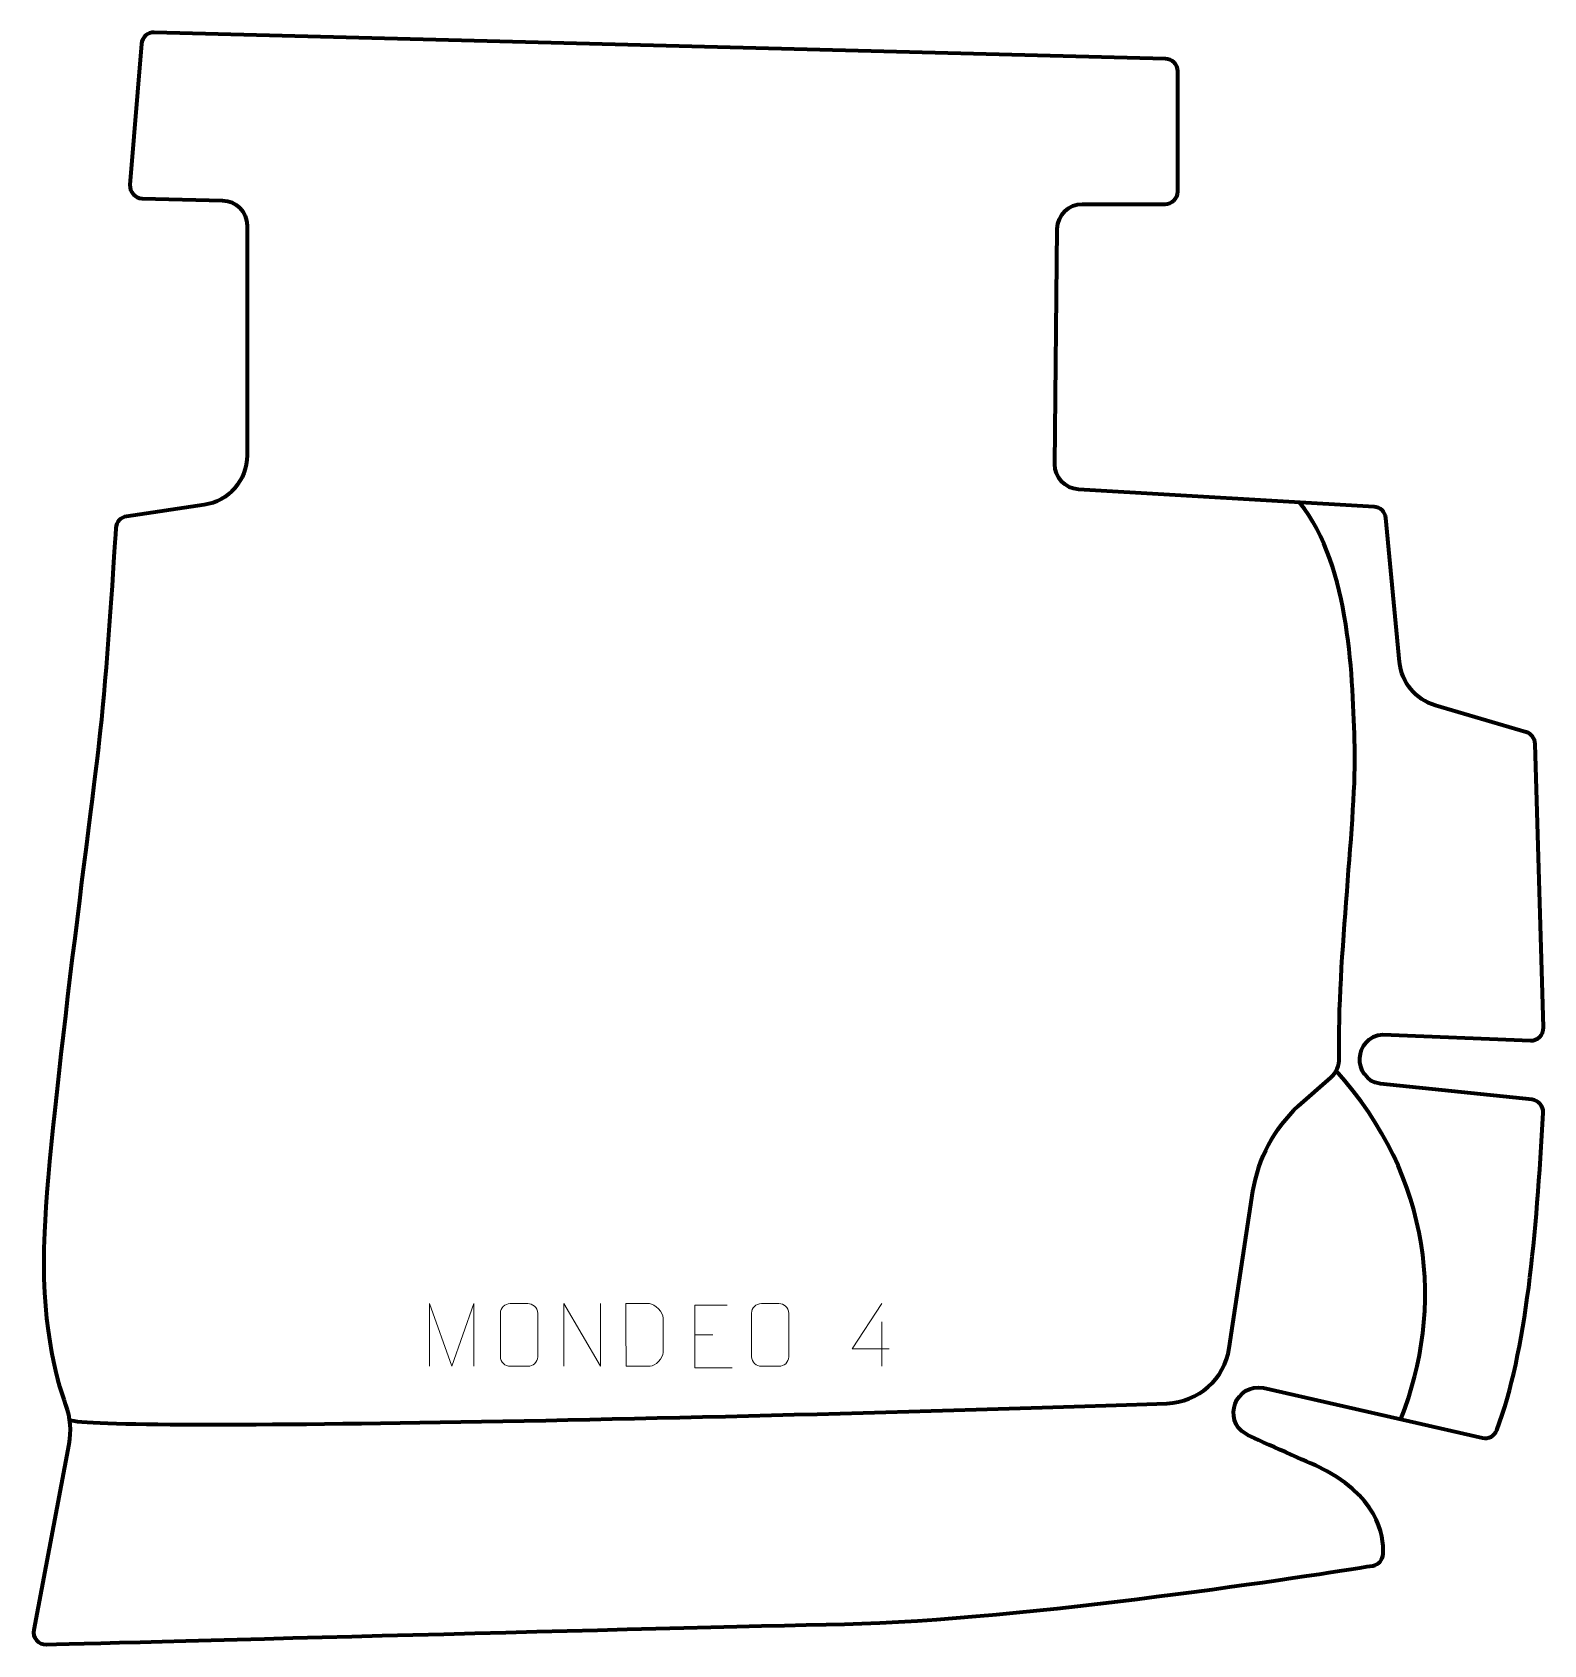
# Model space of a CAD drawing. Header units: millimetres. Extents: x -301 to 301, y -321 to 321.
import ezdxf

# ---------------------------------------------------------------- set-up
doc = ezdxf.new("R2010")
doc.units = ezdxf.units.MM
doc.header["$MEASUREMENT"] = 0
doc.layers.add('layer 1', color=7, linetype='Continuous')
doc.layers.add('layer 2', color=7, linetype='Continuous')

msp = doc.modelspace()

# ---------------------------------------------------------------- linework, layer by layer
at = {"layer": 'layer 1', "color": 12, "lineweight": 200}
msp.add_open_spline([(-252.5111, 320.9979), (-252.5111, 320.9979), (150.068, 310.5328), (150.068, 310.5328), (150.068, 310.5328), (152.778, 310.4622), (154.9377, 308.2542), (154.9377, 305.5543), (154.9377, 305.5543), (154.9377, 305.5543), (154.9377, 257.6461), (154.9377, 257.6461), (154.9377, 257.6461), (154.9377, 254.8955), (152.699, 252.6659), (149.9378, 252.6659), (149.9378, 252.6659), (149.9378, 252.6659), (117.0215, 252.6659), (117.0215, 252.6659), (117.0215, 252.6659), (111.5396, 252.6659), (107.0795, 248.2703), (107.0217, 242.8107), (107.0217, 242.8107), (107.0217, 242.8107), (106.031, 149.0543), (106.031, 149.0543), (106.031, 149.0543), (105.975, 143.7415), (110.1155, 139.3202), (115.4407, 139.0069), (115.4407, 139.0069), (115.4407, 139.0069), (233.1366, 132.0798), (233.1366, 132.0798), (233.1366, 132.0798), (235.5975, 131.9351), (237.5854, 130.0252), (237.819, 127.5804), (237.819, 127.5804), (237.819, 127.5804), (243.3033, 70.2262), (243.3033, 70.2262), (243.3033, 70.2262), (244.0773, 62.1299), (249.7153, 55.3152), (257.5463, 53.011), (257.5463, 53.011), (257.5463, 53.011), (293.7022, 42.3712), (293.7022, 42.3712), (293.7022, 42.3712), (295.7754, 41.7612), (297.2201, 39.8929), (297.2836, 37.7409), (297.2836, 37.7409), (297.2836, 37.7409), (300.6064, -75.336), (300.6064, -75.336), (300.6064, -75.336), (300.691, -78.2239), (298.2985, -80.5776), (295.4001, -80.457), (295.4001, -80.457), (295.4001, -80.457), (236.6326, -78.0179), (236.6326, -78.0179), (236.6326, -78.0179), (225.0082, -78.9792), (224.164, -95.6123), (235.6318, -97.7364), (235.6318, -97.7364), (235.6318, -97.7364), (296.022, -103.9985), (296.022, -103.9985), (296.022, -103.9985), (298.6784, -104.274), (300.6476, -106.5809), (300.4967, -109.2366), (300.4967, -109.2366), (297.7376, -157.7047), (293.923, -204.2033), (282.0309, -235.6265), (282.0309, -235.6265), (281.1588, -237.9302), (278.7102, -239.2379), (276.295, -238.7137), (276.295, -238.7137), (276.295, -238.7137), (189.0503, -218.7787), (189.0503, -218.7787), (189.0503, -218.7787), (178.0627, -216.7498), (172.4909, -231.5114), (182.1305, -237.1417), (182.1305, -237.1417), (185.2202, -238.9465), (206.0697, -247.9366), (209.9213, -249.7337), (209.9213, -249.7337), (234.6274, -261.2615), (237.118, -277.413), (236.7804, -284.905), (236.7804, -284.905), (236.6742, -287.2682), (234.929, -289.2336), (232.5841, -289.6103), (232.5841, -289.6103), (210.7112, -293.1258), (95.0706, -311.2197), (22.2601, -312.8312), (22.2601, -312.8312), (-50.7868, -314.448), (-257.0827, -319.9683), (-295.4727, -320.9984), (-295.4727, -320.9984), (-298.6583, -321.0841), (-301.108, -318.2196), (-300.5195, -315.1003), (-300.5195, -315.1003), (-300.5195, -315.1003), (-286.5817, -241.2276), (-286.5817, -241.2276), (-286.5817, -241.2276), (-285.5949, -235.9976), (-286.0112, -230.594), (-287.8344, -225.5924), (-287.8344, -225.5924), (-291.7248, -214.9168), (-297.9584, -191.8744), (-296.2848, -156.8732), (-296.2848, -156.8732), (-293.8944, -106.8712), (-276.5628, 16.9429), (-273.5743, 47.3013), (-273.5743, 47.3013), (-271.0961, 72.4808), (-268.6172, 111.1741), (-267.8439, 123.642), (-267.8439, 123.642), (-267.6984, 125.988), (-265.9262, 127.9103), (-263.5924, 128.2574), (-263.5924, 128.2574), (-263.5924, 128.2574), (-232.6469, 132.8629), (-232.6469, 132.8629), (-232.6469, 132.8629), (-222.8517, 134.3206), (-215.6028, 142.6997), (-215.6028, 152.5645), (-215.6028, 152.5645), (-215.6028, 152.5645), (-215.6028, 244.1463), (-215.6028, 244.1463), (-215.6028, 244.1463), (-215.6028, 249.5484), (-219.9264, 253.9659), (-225.3486, 254.1031), (-225.3486, 254.1031), (-225.3486, 254.1031), (-257.3378, 254.913), (-257.3378, 254.913), (-257.3378, 254.913), (-260.2069, 254.9858), (-262.4262, 257.4446), (-262.1941, 260.2939), (-262.1941, 260.2939), (-262.1941, 260.2939), (-257.6253, 316.422), (-257.6253, 316.422), (-257.6253, 316.422), (-257.4108, 319.0575), (-255.165, 321.0667), (-252.5111, 320.9979)], degree=3, knots=[0, 0, 0, 0, 0.02222222, 0.02222222, 0.02222222, 0.02222222, 0.04444444, 0.04444444, 0.04444444, 0.04444444, 0.06666667, 0.06666667, 0.06666667, 0.06666667, 0.08888889, 0.08888889, 0.08888889, 0.08888889, 0.11111111, 0.11111111, 0.11111111, 0.11111111, 0.13333333, 0.13333333, 0.13333333, 0.13333333, 0.15555556, 0.15555556, 0.15555556, 0.15555556, 0.17777778, 0.17777778, 0.17777778, 0.17777778, 0.2, 0.2, 0.2, 0.2, 0.22222222, 0.22222222, 0.22222222, 0.22222222, 0.24444444, 0.24444444, 0.24444444, 0.24444444, 0.26666667, 0.26666667, 0.26666667, 0.26666667, 0.28888889, 0.28888889, 0.28888889, 0.28888889, 0.31111111, 0.31111111, 0.31111111, 0.31111111, 0.33333333, 0.33333333, 0.33333333, 0.33333333, 0.35555556, 0.35555556, 0.35555556, 0.35555556, 0.37777778, 0.37777778, 0.37777778, 0.37777778, 0.4, 0.4, 0.4, 0.4, 0.42222222, 0.42222222, 0.42222222, 0.42222222, 0.44444444, 0.44444444, 0.44444444, 0.44444444, 0.46666667, 0.46666667, 0.46666667, 0.46666667, 0.48888889, 0.48888889, 0.48888889, 0.48888889, 0.51111111, 0.51111111, 0.51111111, 0.51111111, 0.53333333, 0.53333333, 0.53333333, 0.53333333, 0.55555556, 0.55555556, 0.55555556, 0.55555556, 0.57777778, 0.57777778, 0.57777778, 0.57777778, 0.6, 0.6, 0.6, 0.6, 0.62222222, 0.62222222, 0.62222222, 0.62222222, 0.64444444, 0.64444444, 0.64444444, 0.64444444, 0.66666667, 0.66666667, 0.66666667, 0.66666667, 0.68888889, 0.68888889, 0.68888889, 0.68888889, 0.71111111, 0.71111111, 0.71111111, 0.71111111, 0.73333333, 0.73333333, 0.73333333, 0.73333333, 0.75555556, 0.75555556, 0.75555556, 0.75555556, 0.77777778, 0.77777778, 0.77777778, 0.77777778, 0.8, 0.8, 0.8, 0.8, 0.82222222, 0.82222222, 0.82222222, 0.82222222, 0.84444444, 0.84444444, 0.84444444, 0.84444444, 0.86666667, 0.86666667, 0.86666667, 0.86666667, 0.88888889, 0.88888889, 0.88888889, 0.88888889, 0.91111111, 0.91111111, 0.91111111, 0.91111111, 0.93333333, 0.93333333, 0.93333333, 0.93333333, 0.95555556, 0.95555556, 0.95555556, 0.95555556, 1, 1, 1, 1], dxfattribs=at)
at = {"layer": 'layer 1', "color": 250, "lineweight": 9}
for points, knots in [([(-142.9839, -210.1967), (-142.9839, -210.1967), (-142.9839, -185.2388), (-142.9839, -185.2388), (-142.9839, -185.2388), (-142.9839, -185.2388), (-134.0588, -210.1967), (-134.0588, -210.1967), (-134.0588, -210.1967), (-134.0588, -210.1967), (-125.2989, -185.2393), (-125.2989, -185.2393), (-125.2989, -185.2393), (-125.2989, -185.2393), (-125.2989, -210.1967), (-125.2989, -210.1967)], [0, 0, 0, 0, 0.2, 0.2, 0.2, 0.2, 0.4, 0.4, 0.4, 0.4, 0.6, 0.6, 0.6, 0.6, 1, 1, 1, 1]), ([(-110.8185, -185.2415), (-108.4928, -185.2415), (-106.1667, -185.2415), (-103.8406, -185.2415), (-103.8406, -185.2415), (-101.894, -185.2059), (-99.9026, -186.6975), (-99.8759, -189.1351), (-99.8759, -189.1351), (-99.8763, -194.882), (-99.8763, -200.6293), (-99.8759, -206.377), (-99.8759, -206.377), (-100.0157, -208.7004), (-101.6929, -210.18), (-103.8406, -210.1908), (-103.8406, -210.1908), (-106.1725, -210.1904), (-108.5044, -210.1904), (-110.8359, -210.1908), (-110.8359, -210.1908), (-112.7609, -210.2962), (-114.733, -208.4117), (-114.7218, -206.3944), (-114.7218, -206.3944), (-114.7215, -200.6243), (-114.7215, -194.8546), (-114.7218, -189.0853), (-114.7218, -189.0853), (-114.7176, -186.9472), (-112.9709, -185.228), (-110.8185, -185.2415)], [0, 0, 0, 0, 0.11111111, 0.11111111, 0.11111111, 0.11111111, 0.22222222, 0.22222222, 0.22222222, 0.22222222, 0.33333333, 0.33333333, 0.33333333, 0.33333333, 0.44444444, 0.44444444, 0.44444444, 0.44444444, 0.55555556, 0.55555556, 0.55555556, 0.55555556, 0.66666667, 0.66666667, 0.66666667, 0.66666667, 0.77777778, 0.77777778, 0.77777778, 0.77777778, 1, 1, 1, 1]), ([(-89.4688, -210.1945), (-89.4688, -210.1945), (-89.4688, -185.241), (-89.4688, -185.241), (-89.4688, -185.241), (-89.4688, -185.241), (-74.814, -210.1945), (-74.814, -210.1945), (-74.814, -210.1945), (-74.814, -210.1945), (-74.814, -185.241), (-74.814, -185.241)], [0, 0, 0, 0, 0.25, 0.25, 0.25, 0.25, 0.5, 0.5, 0.5, 0.5, 1, 1, 1, 1]), ([(-64.6912, -210.1666), (-62.3594, -210.1662), (-57.4092, -210.1902), (-55.0777, -210.1905), (-55.0777, -210.1905), (-53.1527, -210.2959), (-49.8341, -206.7543), (-49.8453, -204.737), (-49.8453, -204.737), (-49.8457, -198.9669), (-49.8457, -196.7972), (-49.8453, -191.0279), (-49.8453, -191.0279), (-49.8496, -188.8898), (-53.2241, -185.2297), (-55.3765, -185.2432), (-55.3765, -185.2432), (-57.7022, -185.2432), (-62.4265, -185.2432), (-64.7526, -185.2432), (-64.7526, -185.2432), (-64.7522, -190.9901), (-64.6909, -204.4193), (-64.6912, -210.1666)], [0, 0, 0, 0, 0.14285714, 0.14285714, 0.14285714, 0.14285714, 0.28571429, 0.28571429, 0.28571429, 0.28571429, 0.42857143, 0.42857143, 0.42857143, 0.42857143, 0.57142857, 0.57142857, 0.57142857, 0.57142857, 0.71428571, 0.71428571, 0.71428571, 0.71428571, 1, 1, 1, 1]), ([(-24.425, -185.8383), (-24.425, -185.8383), (-37.2989, -185.8383), (-37.2989, -185.8383), (-37.2989, -185.8383), (-37.2989, -185.8383), (-37.2989, -210.7919), (-37.2989, -210.7919), (-37.2989, -210.7919), (-37.2989, -210.7919), (-22.4331, -210.7919), (-22.4331, -210.7919)], [0, 0, 0, 0, 0.25, 0.25, 0.25, 0.25, 0.5, 0.5, 0.5, 0.5, 1, 1, 1, 1]), ([(-10.8185, -185.2415), (-8.4928, -185.2415), (-6.1667, -185.2415), (-3.8406, -185.2415), (-3.8406, -185.2415), (-1.894, -185.2059), (0.0974, -186.6975), (0.1241, -189.1351), (0.1241, -189.1351), (0.1237, -194.882), (0.1237, -200.6293), (0.1241, -206.377), (0.1241, -206.377), (-0.0157, -208.7004), (-1.6929, -210.18), (-3.8406, -210.1908), (-3.8406, -210.1908), (-6.1725, -210.1904), (-8.5044, -210.1904), (-10.8359, -210.1908), (-10.8359, -210.1908), (-12.7609, -210.2962), (-14.733, -208.4117), (-14.7218, -206.3944), (-14.7218, -206.3944), (-14.7215, -200.6243), (-14.7215, -194.8546), (-14.7218, -189.0853), (-14.7218, -189.0853), (-14.7176, -186.9472), (-12.9709, -185.228), (-10.8185, -185.2415)], [0, 0, 0, 0, 0.11111111, 0.11111111, 0.11111111, 0.11111111, 0.22222222, 0.22222222, 0.22222222, 0.22222222, 0.33333333, 0.33333333, 0.33333333, 0.33333333, 0.44444444, 0.44444444, 0.44444444, 0.44444444, 0.55555556, 0.55555556, 0.55555556, 0.55555556, 0.66666667, 0.66666667, 0.66666667, 0.66666667, 0.77777778, 0.77777778, 0.77777778, 0.77777778, 1, 1, 1, 1]), ([(40.1119, -203.3014), (40.1119, -203.3014), (25.2902, -203.3014), (25.2902, -203.3014), (25.2902, -203.3014), (25.2902, -203.3014), (37.1678, -185.2309), (37.1678, -185.2309)], [0, 0, 0, 0, 0.33333333, 0.33333333, 0.33333333, 0.33333333, 1, 1, 1, 1])]:
    msp.add_open_spline(points, degree=3, knots=knots, dxfattribs=at)
for points in [[(37.1678, -192.5403), (37.1678, -192.5403), (37.1678, -210.205), (37.1678, -210.205)], [(-37.2989, -197.718), (-37.2989, -197.718), (-30.1308, -197.718), (-30.1308, -197.718)]]:
    msp.add_open_spline(points, degree=3, dxfattribs=at)
at = {"layer": 'layer 2', "color": 142, "lineweight": 200}
msp.add_open_spline([(-286.3926, -231.2595), (-284.8001, -236.602), (-17.9643, -230.9036), (150.6472, -224.9625), (150.6472, -224.9625), (163.1719, -224.5212), (173.6004, -215.2523), (175.4659, -202.9086), (175.4659, -202.9086), (175.4659, -202.9086), (184.9016, -140.4592), (184.9016, -140.4592), (184.9016, -140.4592), (187.0197, -127.4699), (193.3827, -115.54), (203.004, -106.5209), (203.004, -106.5209), (203.004, -106.5209), (215.9051, -95.1629), (215.9051, -95.1629), (215.9051, -95.1629), (218.1093, -93.2223), (219.35, -90.4145), (219.2794, -87.4847), (219.2794, -87.4847), (218.3598, -49.3554), (226.3586, 10.2783), (225.4513, 36.5281), (225.4513, 36.5281), (224.532, 63.1148), (224.0709, 107.8601), (203.5032, 133.8238)], degree=3, knots=[0, 0, 0, 0, 0.11111111, 0.11111111, 0.11111111, 0.11111111, 0.22222222, 0.22222222, 0.22222222, 0.22222222, 0.33333333, 0.33333333, 0.33333333, 0.33333333, 0.44444444, 0.44444444, 0.44444444, 0.44444444, 0.55555556, 0.55555556, 0.55555556, 0.55555556, 0.66666667, 0.66666667, 0.66666667, 0.66666667, 0.77777778, 0.77777778, 0.77777778, 0.77777778, 1, 1, 1, 1], dxfattribs=at)
msp.add_open_spline([(243.7709, -231.2823), (261.3188, -187.2314), (256.357, -135.0449), (218.0386, -92.5084)], degree=3, dxfattribs=at)

doc.saveas('drawing.dxf')
